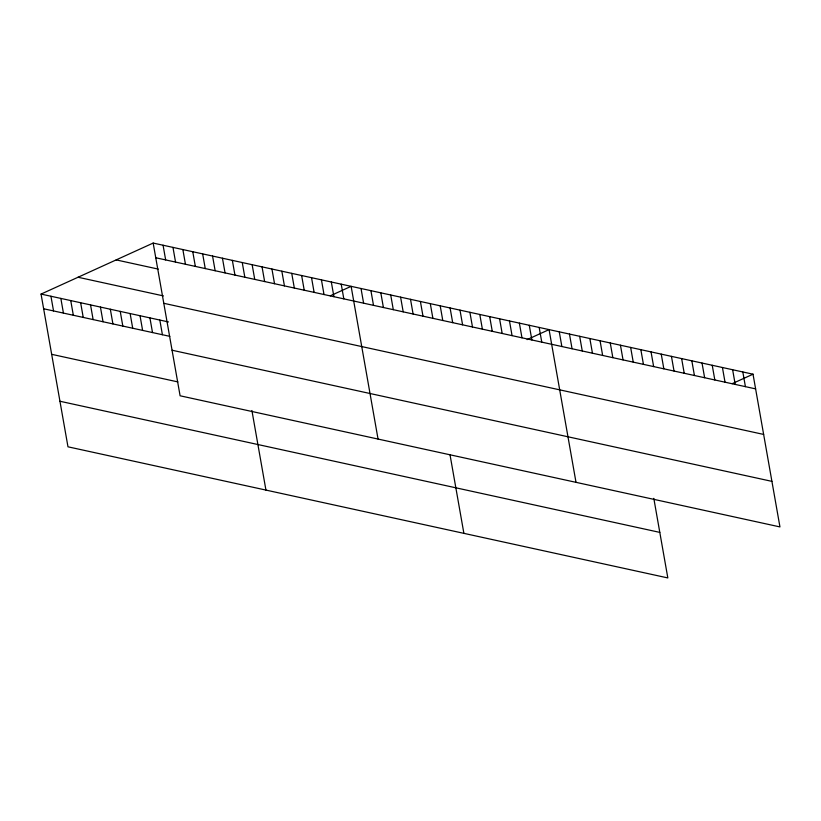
<?xml version="1.0" encoding="UTF-8"?>
<svg xmlns="http://www.w3.org/2000/svg" width="821" height="821" viewBox="0 0 821 821"><rect width="100%" height="100%" fill="white"/><g stroke="black" fill="none" stroke-linecap="round" stroke-linejoin="round"><path stroke-width="1.23" d="M653.803 498.357L667.832 577.933L67.979 446.809L41.05 294.082L153.168 243.067L753.021 374.191L779.95 526.918L180.097 395.784L153.168 243.067M330.309 295.806L351.121 286.334L378.05 439.061M527.103 339.607L549.075 329.611L576.003 482.327M732.209 383.664L753.021 374.191M155.754 257.753L755.607 388.877M116.172 259.898L158.237 269.093M78.046 277.252L163.42 295.909M163.79 303.298L763.643 434.432M41.05 294.082L168.479 321.945M43.636 308.768L169.834 336.353M172.061 350.228L771.914 481.363M51.672 354.323L177.87 381.909M59.943 401.253L659.797 532.388M742.82 371.964L745.417 386.65M732.63 369.737L735.216 384.423M722.429 367.51L725.015 382.196M712.228 365.273L714.824 379.959M702.037 363.046L704.623 377.732M691.836 360.819L694.422 375.505M681.635 358.592L684.232 373.278M671.445 356.365L674.031 371.041M661.244 354.128L663.83 368.814M651.043 351.901L653.639 366.587M640.852 349.674L643.438 364.36M630.651 347.447L633.237 362.133M620.45 345.21L623.047 359.896M610.26 342.983L612.846 357.669M600.059 340.756L602.645 355.442M589.858 338.529L592.454 353.215M579.667 336.302L582.253 350.978M569.466 334.065L572.052 348.751M559.265 331.838L561.862 346.524M539.171 327.446L541.768 342.131M529.278 325.28L531.864 339.966M519.375 323.115L521.971 337.8M509.482 320.96L512.068 335.635M499.589 318.794L502.175 333.48M489.685 316.629L492.272 331.315M479.792 314.464L482.379 329.149M469.889 312.298L472.486 326.984M459.996 310.133L462.582 324.818M450.093 307.978L452.689 322.653M440.2 305.812L442.786 320.498M430.296 303.647L432.893 318.332M450.052 454.947L463.886 533.352M420.403 301.481L422.989 316.167M410.51 299.316L413.096 314.002M400.607 297.151L403.193 311.836M390.714 294.996L393.3 309.681M380.811 292.83L383.407 307.516M370.918 290.665L373.504 305.35M361.014 288.499L363.611 303.185M341.218 284.169L343.814 298.854M331.325 282.014L333.911 296.699M321.432 279.848L324.018 294.534M311.528 277.683L314.115 292.368M301.635 275.517L304.222 290.203M291.732 273.352L294.329 288.038M281.839 271.187L284.425 285.872M271.936 269.031L274.532 283.717M262.043 266.866L264.629 281.552M252.15 264.701L254.736 279.386M242.246 262.535L244.832 277.221M232.353 260.37L234.939 275.056M251.903 410.5L265.932 490.075M222.45 258.204L225.046 272.89M212.557 256.049L215.143 270.735M202.654 253.884L205.25 268.57M192.761 251.719L195.347 266.404M182.857 249.553L185.454 264.239M172.964 247.388L175.55 262.073M163.071 245.222L165.657 259.908M159.818 320.046L162.414 334.732M149.925 317.891L152.511 332.567M140.022 315.726L142.618 330.411M130.129 313.56L132.715 328.246M120.235 311.395L122.822 326.081M110.332 309.23L112.918 323.915M100.439 307.064L103.025 321.75M90.536 304.909L93.132 319.585M80.643 302.744L83.229 317.429M70.739 300.578L73.336 315.264M60.846 298.413L63.433 313.099M50.943 296.248L53.539 310.933"/></g></svg>
